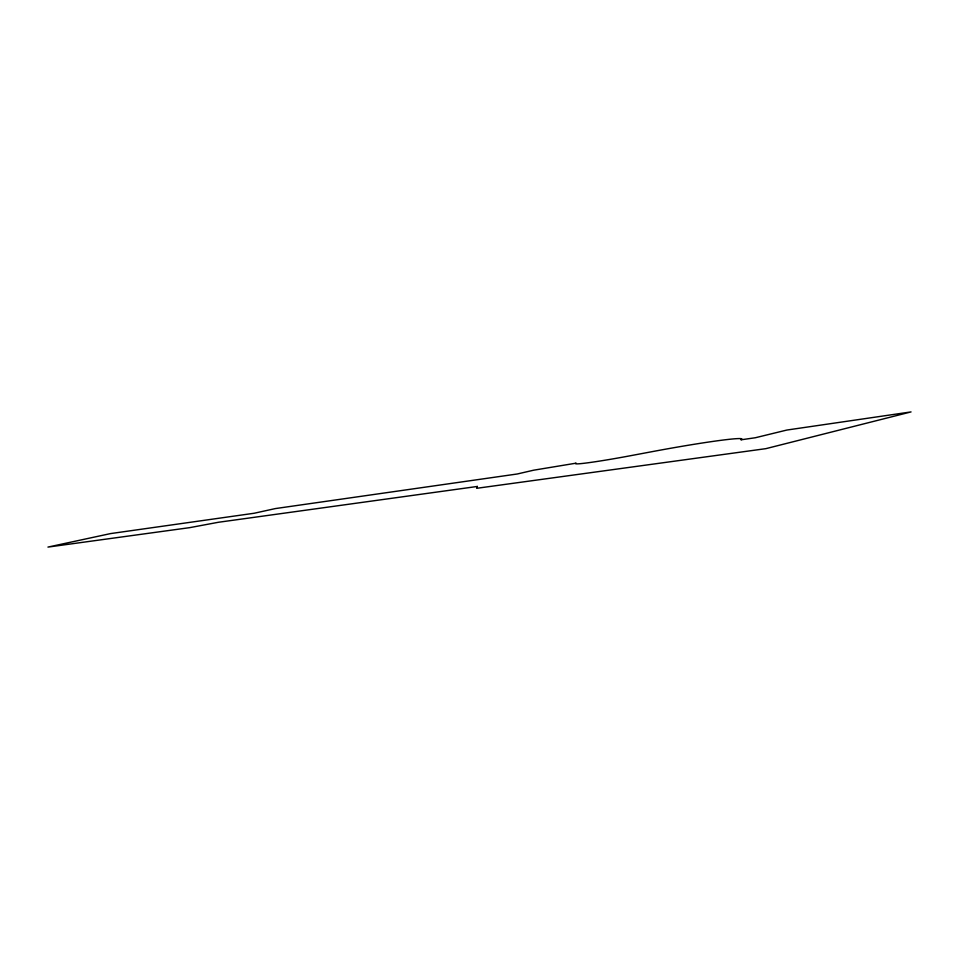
<?xml version="1.0" encoding="UTF-8"?>
<svg xmlns="http://www.w3.org/2000/svg" width="959" height="959" viewBox="0 0 959 959"><rect width="100%" height="100%" fill="white"/><g stroke="black" fill="none" stroke-linecap="round" stroke-linejoin="round"><path stroke-width="1.44" d="M477.366 486.453L476.635 488.311L765.857 448.656L911.05 411.914L786.848 430.052L755.32 437.748L740.899 439.821A79.465 3.656 -10.3 0 0 655.333 451.054L629.032 455.993A50.312 2.146 -10.4 0 1 576.179 463.161L533.624 470.198L517.273 473.986L275.341 508.582L254.135 513.257L110.573 533.588L47.95 547.086L189.75 527.642L218.352 522.283L477.366 486.453"/></g></svg>
